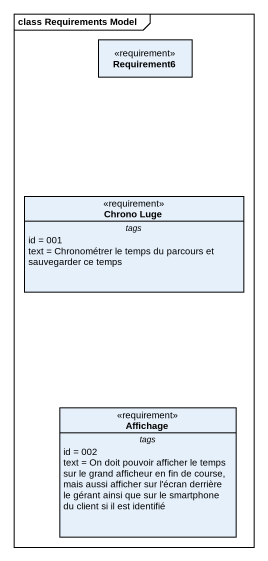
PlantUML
@startuml
mainframe class Requirements Model
hide circle
hide empty members
class Requirement6 <<requirement>>
class "Chrono Luge" as Chrono_Luge <<requirement>> {
  -- tags --
  id = 001
  text = Chronométrer le temps du parcours et sauvegarder ce temps
}
class Affichage <<requirement>> {
  -- tags --
  id = 002
  text = On doit pouvoir afficher le temps sur le grand afficheur en fin de course, mais aussi afficher sur l'écran derrière le gérant ainsi que sur le smartphone du client si il est identifié
}
@enduml
